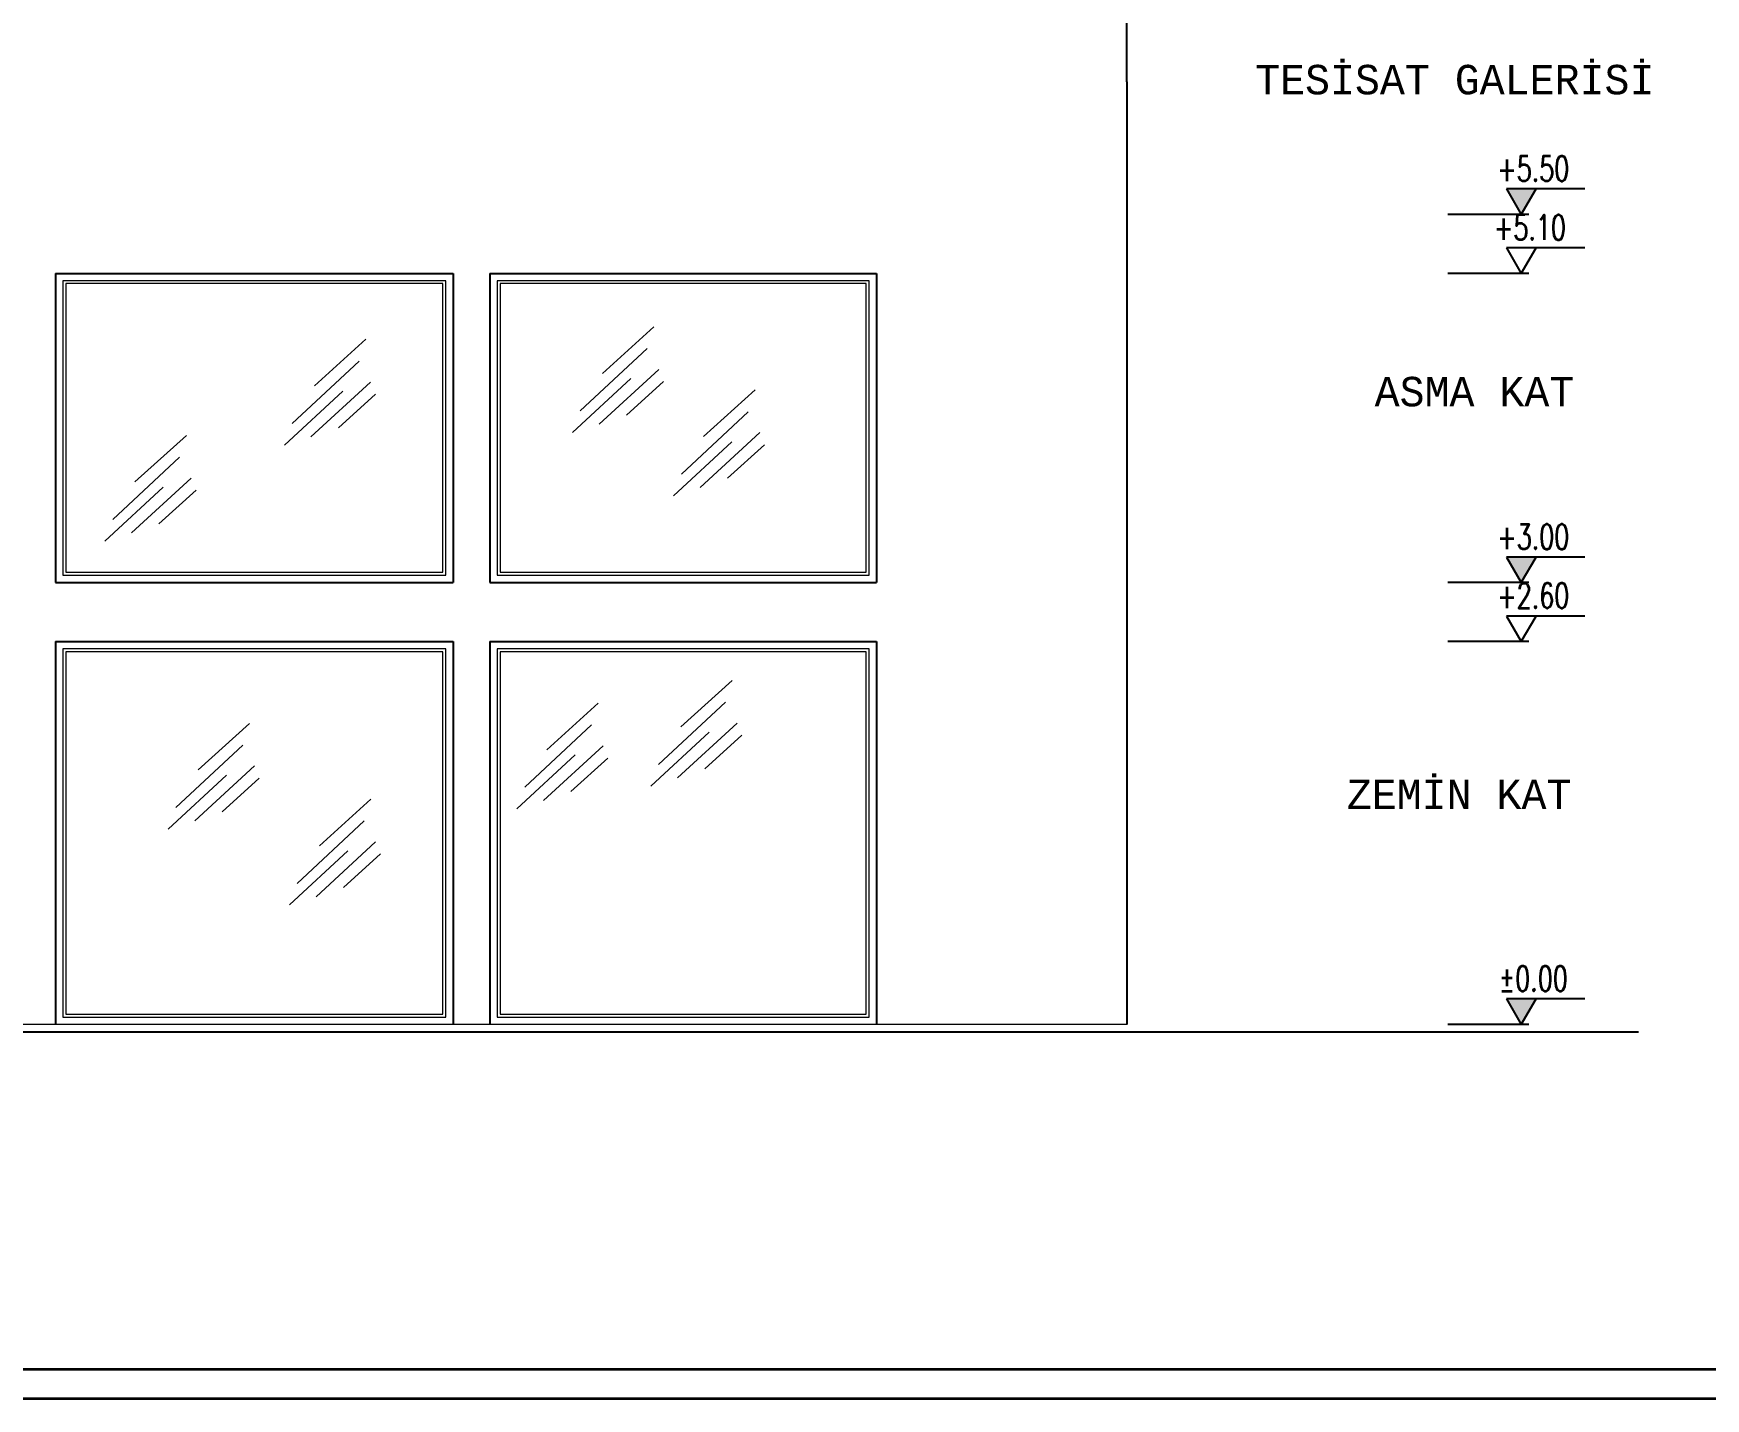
# Model space of a CAD drawing. Header units: inches. Extents: x -7543 to -822, y 102837 to 190349.
# Drawn here: x -823.5923 to -823.3651, y 102836.6651 to 102836.8505 of the extents above; entities that cross this region are included whole.
import ezdxf
from ezdxf.enums import TextEntityAlignment as Align

# ---------------------------------------------------------------- set-up
doc = ezdxf.new("R2010")
doc.units = ezdxf.units.IN
doc.header["$MEASUREMENT"] = 0
doc.layers.get('0').update_dxf_attribs({"lineweight": 25})
for name, color, linetype, lineweight, true_color in [('BALKON', 7, 'Continuous', 20, 0xffaaa9), ('DUVAR', 7, 'Continuous', 35, 0xfc4642), ('PENCERE', 7, 'Continuous', 18, 0xffb360)]:
    doc.layers.add(name, color=color, linetype=linetype, lineweight=lineweight, true_color=true_color)
for name, color, linetype, lineweight in [('BİTKİ', 96, 'Continuous', 25), ('ICOL', 55, 'Continuous', 25), ('SIVA', 150, 'Continuous', 15), ('YAZI', 7, 'Continuous', 25)]:
    doc.layers.add(name, color=color, linetype=linetype, lineweight=lineweight)
doc.styles.add('ISIM', font='monos.ttf', dxfattribs={"width": 1.1, "height": 200})
doc.styles.add('KAPı-PEN', font='simplex.shx', dxfattribs={"width": 0.7, "height": 10})

msp = doc.modelspace()

# ---------------------------------------------------------------- hatches: boundary and pattern name
at = {"layer": 'ICOL'}
for points in [[(-823.39217, 102836.82935), (-823.38817, 102836.82935), (-823.39017, 102836.82589)], [(-823.39217, 102836.77935), (-823.38817, 102836.77935), (-823.39017, 102836.77589)], [(-823.39217, 102836.71935), (-823.38817, 102836.71935), (-823.39017, 102836.71589)]]:
    msp.add_hatch(color=2, dxfattribs=at).paths.add_polyline_path(points)

# ---------------------------------------------------------------- linework, layer by layer
msp.add_line((-824.28242, 102836.71489), (-823.37425, 102836.71489))
at = {"layer": 'BALKON', "color": 20}
msp.add_line((-823.44376, 102836.71589, -0.002), (-824.21876, 102836.71589, -0.002), dxfattribs=at)
at = {"layer": 'BİTKİ'}
for p, q in [((-823.44376, 102836.84389, -0.002), (-823.44376, 102836.85389, -0.002)), ((-823.44376, 102836.84389, -0.002), (-823.44376, 102836.71589, -0.002)), ((-823.58926, 102836.81789, -0.002), (-823.53526, 102836.81789, -0.002)), ((-823.58926, 102836.81789, -0.002), (-823.58926, 102836.77589, -0.002)), ((-823.53526, 102836.81789, -0.002), (-823.53526, 102836.77589, -0.002)), ((-823.53026, 102836.81789, -0.002), (-823.53026, 102836.77589, -0.002)), ((-823.53026, 102836.81789, -0.002), (-823.47776, 102836.81789, -0.002)), ((-823.47776, 102836.81789, -0.002), (-823.47776, 102836.77589, -0.002)), ((-823.58926, 102836.77589, -0.002), (-823.53526, 102836.77589, -0.002)), ((-823.53026, 102836.77589, -0.002), (-823.47776, 102836.77589, -0.002)), ((-823.58926, 102836.76789, -0.002), (-823.58926, 102836.71589, -0.002)), ((-823.58926, 102836.76789, -0.002), (-823.53526, 102836.76789, -0.002)), ((-823.53526, 102836.76789, -0.002), (-823.53526, 102836.71589, -0.002)), ((-823.53026, 102836.76789, -0.002), (-823.53026, 102836.71589, -0.002)), ((-823.53026, 102836.76789, -0.002), (-823.47776, 102836.76789, -0.002)), ((-823.47776, 102836.76789, -0.002), (-823.47776, 102836.71589, -0.002))]:
    msp.add_line(p, q, dxfattribs=at)
at = {"layer": 'DUVAR'}
for p, q in [((-837.60107, 102836.66908), (-821.99356, 102836.66908)), ((-837.60507, 102836.66508), (-821.98956, 102836.66508))]:
    msp.add_line(p, q, dxfattribs=at)
at = {"layer": 'ICOL', "color": 2}
for p, q in [((-823.39217, 102836.82935), (-823.39017, 102836.82589)), ((-823.38156, 102836.82935), (-823.39217, 102836.82935)), ((-823.39017, 102836.82589), (-823.38817, 102836.82935)), ((-823.38917, 102836.82589), (-823.40017, 102836.82589)), ((-823.39217, 102836.82135), (-823.39017, 102836.81789)), ((-823.38156, 102836.82135), (-823.39217, 102836.82135)), ((-823.39017, 102836.81789), (-823.38817, 102836.82135)), ((-823.38917, 102836.81789), (-823.40017, 102836.81789)), ((-823.39217, 102836.77935), (-823.39017, 102836.77589)), ((-823.38156, 102836.77935), (-823.39217, 102836.77935)), ((-823.39017, 102836.77589), (-823.38817, 102836.77935)), ((-823.38917, 102836.77589), (-823.40017, 102836.77589)), ((-823.39217, 102836.77135), (-823.39017, 102836.76789)), ((-823.38156, 102836.77135), (-823.39217, 102836.77135)), ((-823.39017, 102836.76789), (-823.38817, 102836.77135)), ((-823.38917, 102836.76789), (-823.40017, 102836.76789)), ((-823.39217, 102836.71935), (-823.39017, 102836.71589)), ((-823.38156, 102836.71935), (-823.39217, 102836.71935)), ((-823.39017, 102836.71589), (-823.38817, 102836.71935)), ((-823.38917, 102836.71589), (-823.40017, 102836.71589))]:
    msp.add_line(p, q, dxfattribs=at)
at = {"layer": 'PENCERE'}
for p, q in [((-823.53626, 102836.81689, -0.002), (-823.58826, 102836.81689, -0.002)), ((-823.58826, 102836.81689, -0.002), (-823.58826, 102836.77689, -0.002)), ((-823.53626, 102836.77689, -0.002), (-823.53626, 102836.81689, -0.002)), ((-823.47876, 102836.81689, -0.002), (-823.52926, 102836.81689, -0.002)), ((-823.52926, 102836.81689, -0.002), (-823.52926, 102836.77689, -0.002)), ((-823.47876, 102836.77689, -0.002), (-823.47876, 102836.81689, -0.002)), ((-823.53666, 102836.81649, -0.002), (-823.58786, 102836.81649, -0.002)), ((-823.58786, 102836.81649, -0.002), (-823.58786, 102836.77729, -0.002)), ((-823.53666, 102836.77729, -0.002), (-823.53666, 102836.81649, -0.002)), ((-823.47916, 102836.81649, -0.002), (-823.52886, 102836.81649, -0.002)), ((-823.52886, 102836.81649, -0.002), (-823.52886, 102836.77729, -0.002)), ((-823.47916, 102836.77729, -0.002), (-823.47916, 102836.81649, -0.002)), ((-823.58826, 102836.77689, -0.002), (-823.53626, 102836.77689, -0.002)), ((-823.58786, 102836.77729, -0.002), (-823.53666, 102836.77729, -0.002)), ((-823.52926, 102836.77689, -0.002), (-823.47876, 102836.77689, -0.002)), ((-823.52886, 102836.77729, -0.002), (-823.47916, 102836.77729, -0.002)), ((-823.53626, 102836.76689, -0.002), (-823.58826, 102836.76689, -0.002)), ((-823.58826, 102836.76689, -0.002), (-823.58826, 102836.71689, -0.002)), ((-823.53626, 102836.71689, -0.002), (-823.53626, 102836.76689, -0.002)), ((-823.47876, 102836.76689, -0.002), (-823.52926, 102836.76689, -0.002)), ((-823.52926, 102836.76689, -0.002), (-823.52926, 102836.71689, -0.002)), ((-823.47876, 102836.71689, -0.002), (-823.47876, 102836.76689, -0.002)), ((-823.53666, 102836.76649, -0.002), (-823.58786, 102836.76649, -0.002)), ((-823.58786, 102836.76649, -0.002), (-823.58786, 102836.71729, -0.002)), ((-823.53666, 102836.71729, -0.002), (-823.53666, 102836.76649, -0.002)), ((-823.47916, 102836.76649, -0.002), (-823.52886, 102836.76649, -0.002)), ((-823.52886, 102836.76649, -0.002), (-823.52886, 102836.71729, -0.002)), ((-823.47916, 102836.71729, -0.002), (-823.47916, 102836.76649, -0.002)), ((-823.58826, 102836.71689, -0.002), (-823.53626, 102836.71689, -0.002)), ((-823.58786, 102836.71729, -0.002), (-823.53666, 102836.71729, -0.002)), ((-823.52926, 102836.71689, -0.002), (-823.47876, 102836.71689, -0.002)), ((-823.52886, 102836.71729, -0.002), (-823.47916, 102836.71729, -0.002))]:
    msp.add_line(p, q, dxfattribs=at)
at = {"layer": 'SIVA'}
for p, q in [((-823.51497, 102836.80431), (-823.50798, 102836.81064)), ((-823.5541, 102836.8026), (-823.54711, 102836.80893)), ((-823.54804, 102836.80596), (-823.55711, 102836.79749)), ((-823.50891, 102836.80767), (-823.51798, 102836.7992)), ((-823.51112, 102836.8036), (-823.51905, 102836.79627)), ((-823.51544, 102836.79739), (-823.50733, 102836.80485)), ((-823.50668, 102836.80319), (-823.51171, 102836.79863)), ((-823.55025, 102836.80189), (-823.55818, 102836.79455)), ((-823.55457, 102836.79568), (-823.54646, 102836.80313)), ((-823.54581, 102836.80147), (-823.55084, 102836.79692)), ((-823.50124, 102836.79574), (-823.49425, 102836.80207)), ((-823.49518, 102836.7991), (-823.50425, 102836.79062)), ((-823.57847, 102836.78956), (-823.57148, 102836.79589)), ((-823.49739, 102836.79503), (-823.50532, 102836.78769)), ((-823.50171, 102836.78882), (-823.4936, 102836.79627)), ((-823.49295, 102836.79461), (-823.49798, 102836.79006)), ((-823.57241, 102836.79292), (-823.58148, 102836.78445)), ((-823.57894, 102836.78264), (-823.57083, 102836.79009)), ((-823.57462, 102836.78885), (-823.58255, 102836.78152)), ((-823.57018, 102836.78844), (-823.57521, 102836.78388)), ((-823.50433, 102836.75629), (-823.49734, 102836.76261)), ((-823.52252, 102836.7532), (-823.51554, 102836.75953)), ((-823.49827, 102836.75965), (-823.50734, 102836.75117)), ((-823.56989, 102836.75045), (-823.5629, 102836.75678)), ((-823.51646, 102836.75656), (-823.52553, 102836.74809)), ((-823.50048, 102836.75558), (-823.50841, 102836.74824)), ((-823.5048, 102836.74936), (-823.49669, 102836.75682)), ((-823.56383, 102836.75381), (-823.5729, 102836.74534)), ((-823.52299, 102836.74628), (-823.51488, 102836.75373)), ((-823.49604, 102836.75516), (-823.50107, 102836.75061)), ((-823.57036, 102836.74353), (-823.56225, 102836.75099)), ((-823.51867, 102836.75249), (-823.5266, 102836.74515)), ((-823.51423, 102836.75207), (-823.51926, 102836.74752)), ((-823.56604, 102836.74974), (-823.57397, 102836.74241)), ((-823.5616, 102836.74933), (-823.56663, 102836.74477)), ((-823.55341, 102836.74016), (-823.54643, 102836.74649)), ((-823.54735, 102836.74352), (-823.55642, 102836.73505)), ((-823.55388, 102836.73324), (-823.54578, 102836.74069)), ((-823.54956, 102836.73945), (-823.55749, 102836.73212)), ((-823.54513, 102836.73904), (-823.55016, 102836.73448))]:
    msp.add_line(p, q, dxfattribs=at)

# ---------------------------------------------------------------- texts
at = {"layer": 'ICOL', "color": 2, "style": 'KAPı-PEN', "width": 0.7}
for tag, p in [('+5.50', (-823.38855, 102836.83042)), ('+5.10', (-823.389, 102836.82242)), ('+3.00', (-823.38855, 102836.78042)), ('+2.60', (-823.38855, 102836.77242)), ('%%P0.00', (-823.38855, 102836.72042))]:
    msp.add_attdef(tag, text='+17.50', height=0.0034, dxfattribs=at).set_placement(p, align=Align.CENTER)
at = {"layer": 'YAZI', "style": 'ISIM'}
for s, p in [('TESİSAT GALERİSİ', (-823.42632, 102836.8422)), ('ASMA KAT', (-823.41009, 102836.79983)), ('ZEMİN KAT', (-823.41387, 102836.74514))]:
    msp.add_text(s, height=0.004, dxfattribs=at).set_placement(p)

doc.saveas('drawing.dxf')
